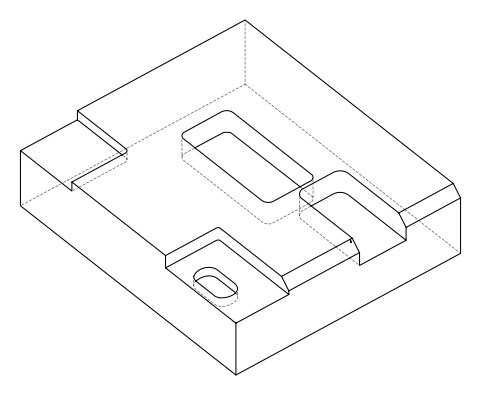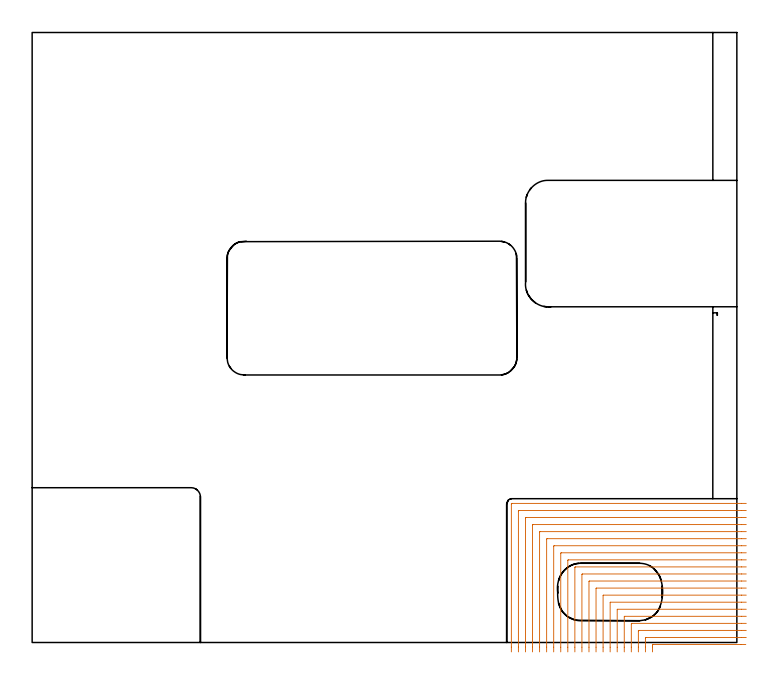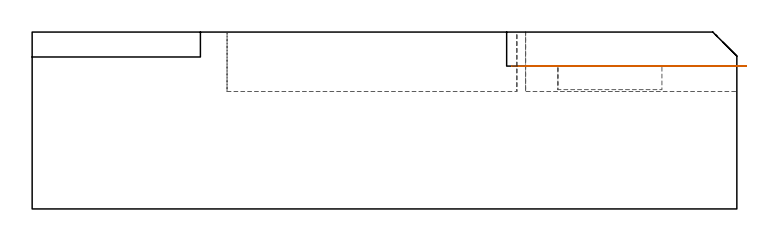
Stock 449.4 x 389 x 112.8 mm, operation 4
(PLAN: 7 operations, 3 tool changes, 176.2 min)
(1 AREA_MILL | FG_CHAMFER_SURFACE | UGT0205_001 | 6.12 min | 16027 mm3)
(2 AREA_MILL_1 | FG_CHAMFER_SURFACE_1 | UGT0205_001 | 4.77 min | 11887 mm3)
(3 MILL_CORNER_NOTCH_RECTANGULAR | CORNER_NOTCH_RECTANGULAR | NXT0201_013 | Follow Part, ap 2.5, ae 75% | 24.73 min | 168282 mm3)
(4 MILL_CORNER_NOTCH_RECTANGULAR_1 | CORNER_NOTCH_RECTANGULAR_1 | UGT0201_014 | Follow Part, ap 1.5, ae 75% | 105.91 min | 291202 mm3)
(5 MILL_RECTANGULAR_POCKET | POCKET_RECTANGULAR_STRAIGHT | UGT0201_094 | Follow Part, ap 5, ae 75% | 17.79 min | 593503 mm3)
(6 MILL_RECTANGULAR_POCKET_1 | POCKET_RECTANGULAR_STRAIGHT_1 | UGT0201_094 | Follow Part, ap 5, ae 75% | 1.44 min | 33693 mm3)
(7 MILL_SLOT | SLOT_PARTIAL_RECTANGULAR | UGT0201_094 | Follow Part, ap 5, ae 75% | 15.46 min | 406511 mm3)
(TOOL UGT0205_001 | Chamfer Mill 20 x 3 x 45 deg. | D20 FL50 Z2)
(TOOL NXT0201_013 | ENDMILL 10mm | D10 FL30 Z4)
(TOOL UGT0201_014 | End mill 6 mm | D6 FL24 Z4)
(TOOL UGT0201_094 | End mill 20 mm | D20 FL38 Z4)
(OP 4 MILL_CORNER_NOTCH_RECTANGULAR_1, part 2 of 2)
G0 Z122.8
X455.104 Y-1.3
Z91.1
G1 X452.104
X395.894 F500.
G3 X395.6 Y-1.594 R0.3
G1 Y-3.
Y-6. F250.
G0 Z122.8
X455.4 Y3.2
Z91.1
G1 X452.4
X391.394 F500.
G3 X391.1 Y2.906 R0.3
G1 Y-3.
Y-6. F250.
G0 Z122.8
X455.4 Y7.7
Z91.1
G1 X452.4
X386.894 F500.
G3 X386.6 Y7.406 R0.3
G1 Y-3.
Y-6. F250.
G0 Z122.8
X455.4 Y12.2
Z91.1
G1 X452.4
X382.394 F500.
G3 X382.1 Y11.906 R0.3
G1 Y-3.
Y-6. F250.
G0 Z122.8
X455.4 Y16.7
Z91.1
G1 X452.4
X377.895 F500.
G3 X377.6 Y16.405 R0.3
G1 Y-3.
Y-6. F250.
G0 Z122.8
X455.4 Y21.2
Z91.1
G1 X452.4
X373.395 F500.
G3 X373.1 Y20.905 R0.3
G1 Y-3.
Y-6. F250.
G0 Z122.8
X455.4 Y25.7
Z91.1
G1 X452.4
X368.895 F500.
G3 X368.6 Y25.405 R0.3
G1 Y-3.
Y-6. F250.
G0 Z122.8
X455.4 Y30.2
Z91.1
G1 X452.4
X364.395 F500.
G3 X364.1 Y29.905 R0.3
G1 Y-3.
Y-6. F250.
G0 Z122.8
X455.4 Y34.7
Z91.1
G1 X452.4
X359.895 F500.
G3 X359.6 Y34.405 R0.3
G1 Y-3.
Y-6. F250.
G0 Z122.8
X455.4 Y39.2
Z91.1
G1 X452.4
X355.395 F500.
G3 X355.1 Y38.905 R0.3
G1 Y-3.
Y-6. F250.
G0 Z122.8
X455.4 Y43.7
Z91.1
G1 X452.4
X350.896 F500.
G3 X350.6 Y43.404 R0.3
G1 Y-3.
Y-6. F250.
G0 Z122.8
X455.4 Y48.2
Z91.1
G1 X452.4
X346.396 F500.
G3 X346.1 Y47.904 R0.3
G1 Y-3.
Y-6. F250.
G0 Z122.8
X455.4 Y52.7
Z91.1
G1 X452.4
X341.896 F500.
G3 X341.6 Y52.404 R0.3
G1 Y-3.
Y-6. F250.
G0 Z122.8
X455.4 Y57.2
Z91.1
G1 X452.4
X337.396 F500.
G3 X337.1 Y56.904 R0.3
G1 Y-3.
Y-6. F250.
G0 Z122.8
X455.4 Y61.7
Z91.1
G1 X452.4
X332.896 F500.
G3 X332.6 Y61.404 R0.3
G1 Y-3.
Y-6. F250.
G0 Z122.8
X455.4 Y66.2
Z91.1
G1 X452.4
X328.397 F500.
G3 X328.1 Y65.903 R0.3
G1 Y-3.
Y-6. F250.
G0 Z122.8
X455.4 Y70.7
Z91.1
G1 X452.4
X323.897 F500.
G3 X323.6 Y70.403 R0.3
G1 Y-3.
Y-6. F250.
G0 Z122.8
X455.4 Y75.2
Z91.1
G1 X452.4
X319.397 F500.
G3 X319.1 Y74.903 R0.3
G1 Y-3.
Y-6. F250.
G0 Z122.8
X455.4 Y79.7
Z91.1
G1 X452.4
X314.897 F500.
G3 X314.6 Y79.403 R0.3
G1 Y-3.
Y-6. F250.
G0 Z122.8
X455.4 Y84.2
Z91.1
G1 X452.4
X310.397 F500.
G3 X310.1 Y83.903 R0.3
G1 Y-3.
Y-6. F250.
G0 Z122.8
X455.4 Y88.7
Z91.1
G1 X452.4
X305.897 F500.
G3 X305.6 Y88.403 R0.3
G1 Y-3.
Y-6. F250.
G0 Z122.8
M5
M2
